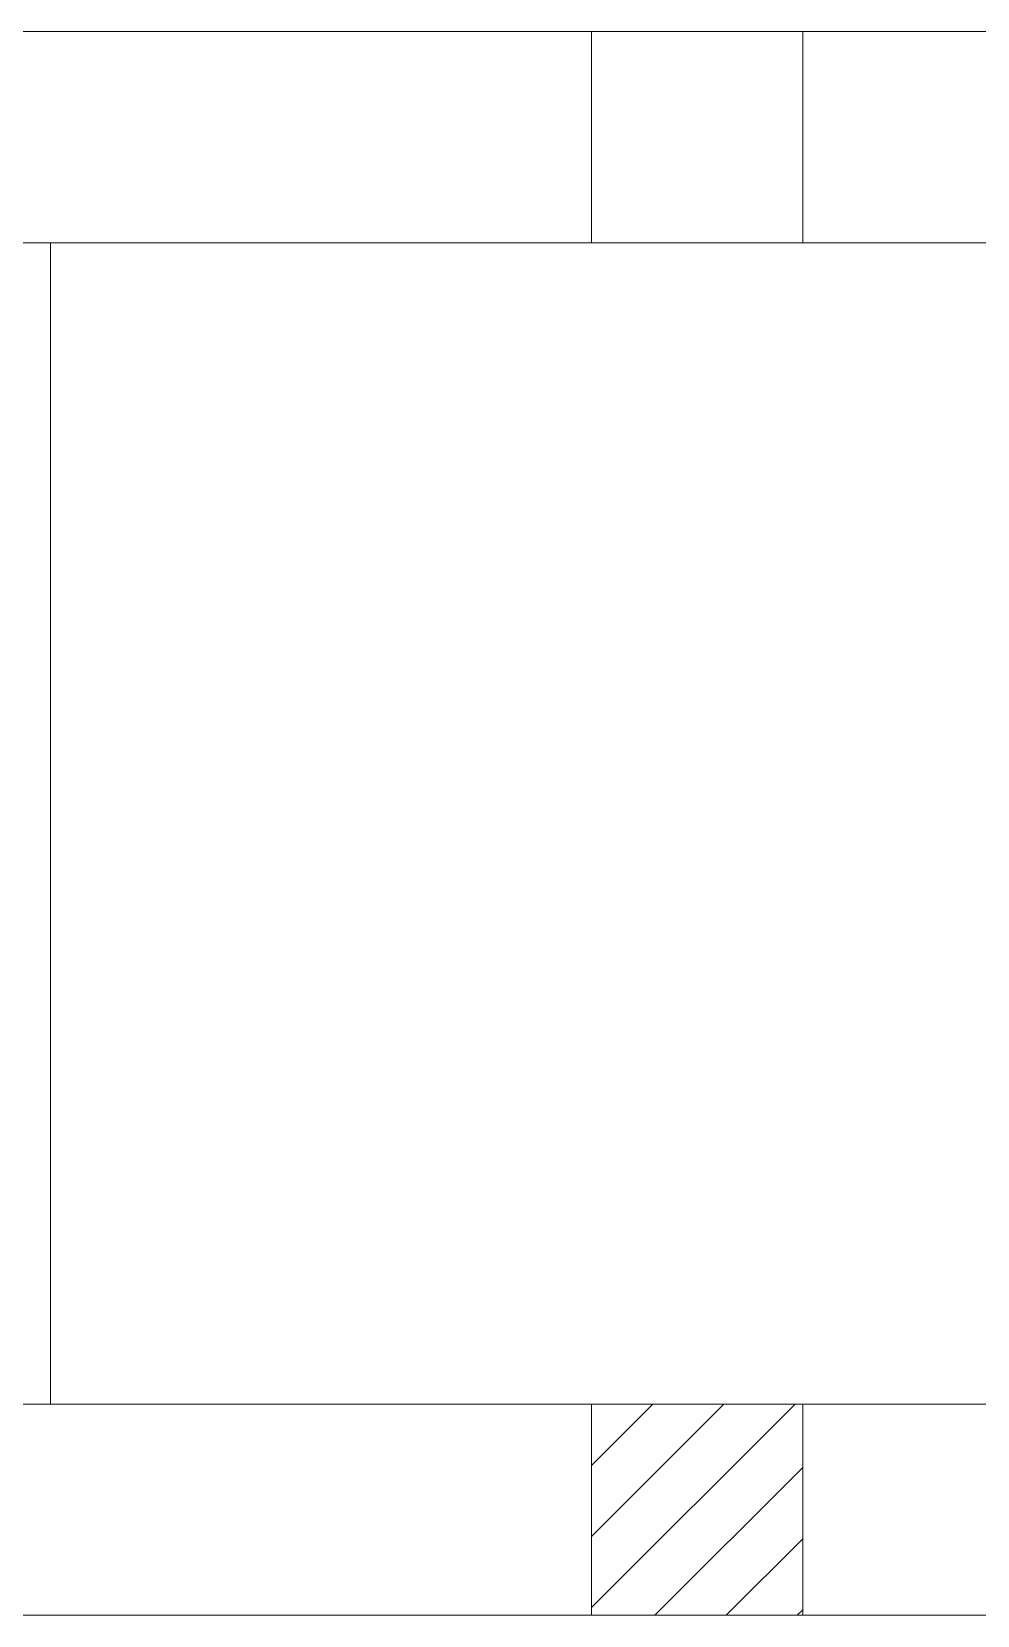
# Model space of a CAD drawing. Header units: millimetres. Extents: x 3795014 to 4300160, y 3869364 to 4016788.
# Drawn here: x 4227020.5 to 4227199.7, y 3925984.2 to 3926284.2 of the extents above; entities that cross this region are included whole.
import ezdxf

# ---------------------------------------------------------------- set-up
doc = ezdxf.new("R2010")
doc.units = ezdxf.units.MM
doc.layers.add('Дополнительная', color=7, linetype='Continuous', lineweight=18)
doc.layers.add('штриховка', color=7, linetype='Continuous', lineweight=9)

msp = doc.modelspace()

# ---------------------------------------------------------------- hatches: boundary and pattern name
at = {"layer": 'штриховка', "lineweight": -3, "ltscale": 25}
h = msp.add_hatch(dxfattribs=at)
h.set_pattern_fill('ANSI31', color=0, scale=3, angle=360, style=0)
h.set_pattern_definition([(45, (3984435.957, 3121404.93), (-6.73519209, 6.73519209), [])])
h.paths.add_polyline_path([(4227126.58, 3925984.23), (4227126.58, 3926024.23), (4227166.58, 3926024.23), (4227166.58, 3925984.23)])

# ---------------------------------------------------------------- linework, layer by layer
at = {"layer": 'Дополнительная', "ltscale": 25}
for p, q in [((4226943.26, 3926284.23, 0), (4227349.69, 3926284.23, 0)), ((4226943.26, 3926244.23, 0), (4227349.69, 3926244.23, 0)), ((4227024.08, 3926024.23, 0), (4227024.08, 3926244.23, 0)), ((4226943.26, 3926024.23, 0), (4227349.69, 3926024.23, 0)), ((4226942.99, 3925984.23, 0), (4227349.42, 3925984.23, 0))]:
    msp.add_line(p, q, dxfattribs=at)
at = {"layer": 'Дополнительная', "ltscale": 25, "elevation": 0}
for points in [[(4227166.58, 3926244.23), (4227166.58, 3926284.23), (4227126.58, 3926284.23), (4227126.58, 3926244.23)], [(4227166.58, 3926024.23), (4227166.58, 3925984.23), (4227126.58, 3925984.23), (4227126.58, 3926024.23)]]:
    msp.add_lwpolyline(points, close=True, dxfattribs=at)

doc.saveas('drawing.dxf')
